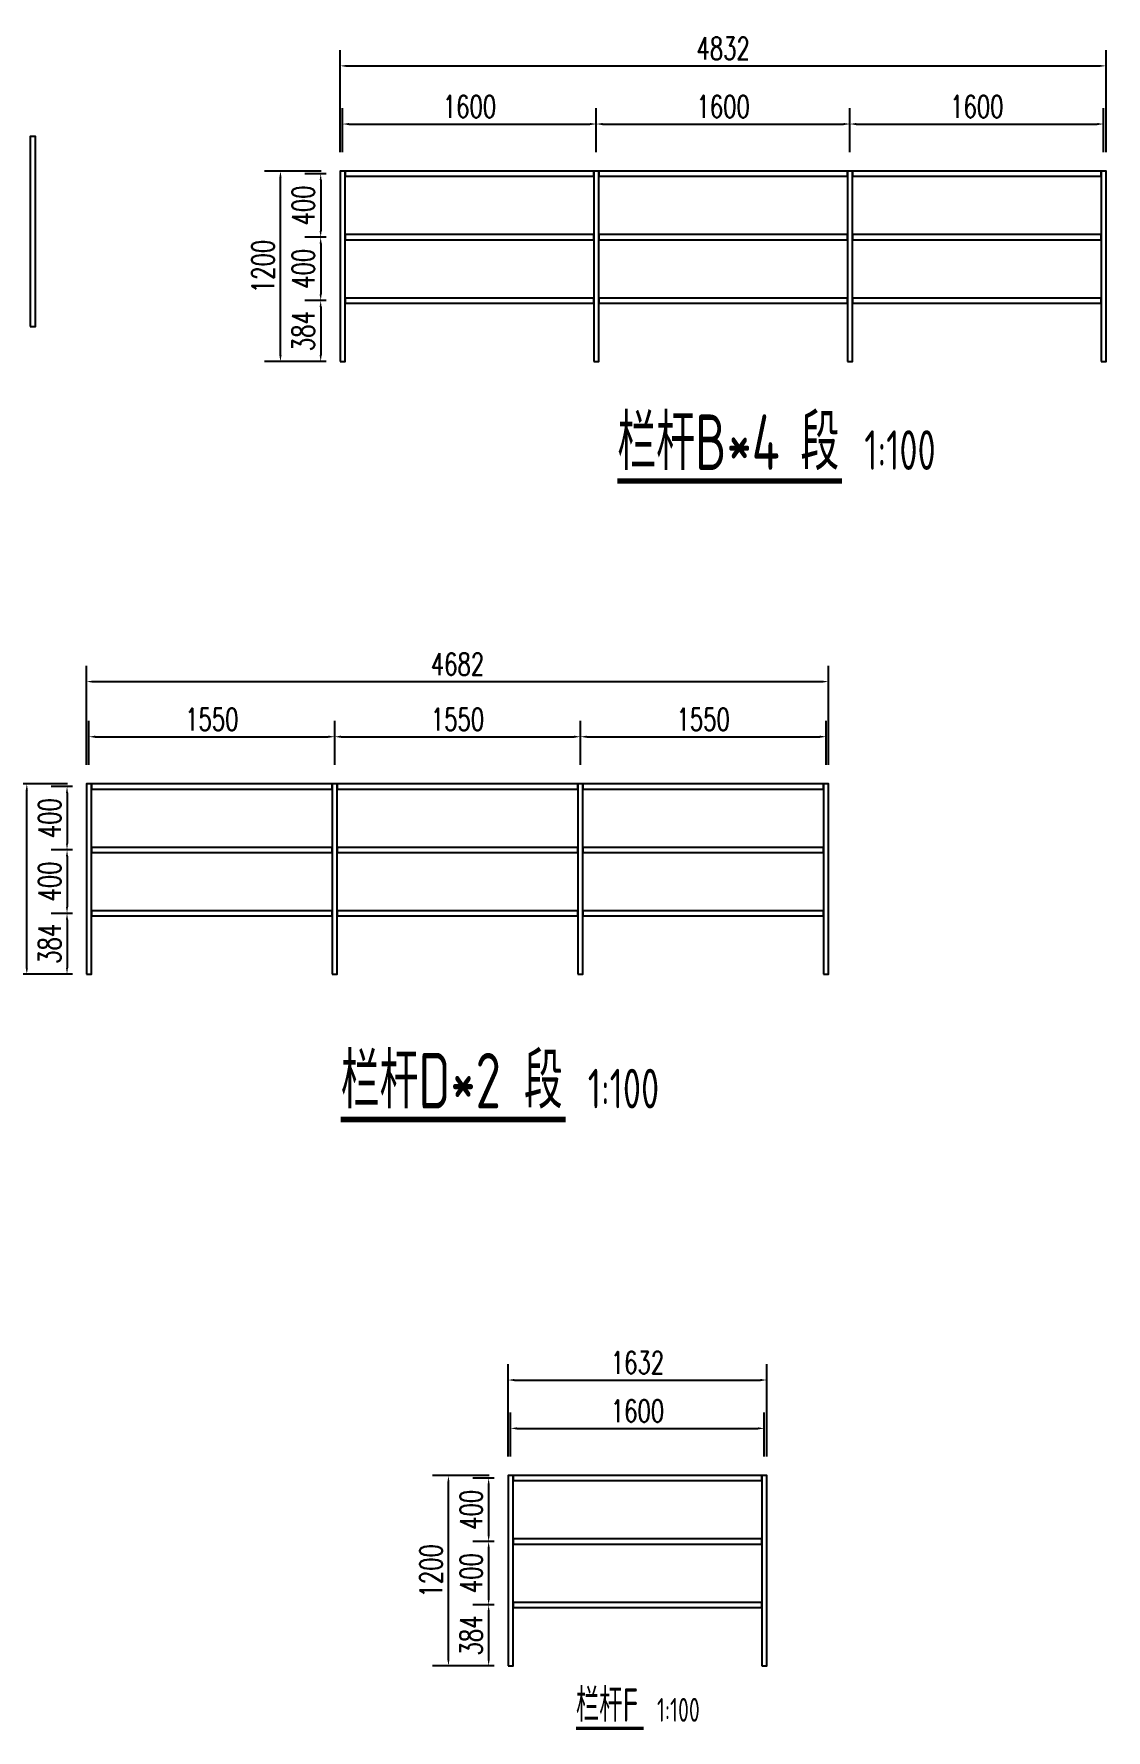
# Model space of a CAD drawing. Header units: millimetres. Extents: x -1443632 to -1307761, y 1430256 to 1527696.
# Drawn here: x -1407845 to -1401082, y 1430723 to 1441422 of the extents above; entities that cross this region are included whole.
import ezdxf

# ---------------------------------------------------------------- set-up
doc = ezdxf.new("R2010")
doc.units = ezdxf.units.MM
doc.header["$LTSCALE"] = 10
doc.layers.get('0').update_dxf_attribs({"linetype": 'CONTINUOUS'})
doc.layers.get('DEFPOINTS').update_dxf_attribs({"linetype": 'CONTINUOUS'})
for name, color, linetype in [('PUB_TEXT', 7, 'CONTINUOUS'), ('W-PLASTIC_RAILINGS塑木栏杆', 6, 'CONTINUOUS'), ('W-STEEL_FRAME钢架', 3, 'CONTINUOUS'), ('景-通用-文字', 7, 'CONTINUOUS')]:
    doc.layers.add(name, color=color, linetype=linetype)
doc.styles.get("Standard").update_dxf_attribs({"font": 'tssdeng.shx', "width": 0.7, "bigfont": 'hztxt.shx'})
doc.styles.add('STANDARD_T3', font='simplex.shx', dxfattribs={"width": 0.7, "bigfont": 'gbcbig.shx'})
doc.dimstyles.new('W&&40', dxfattribs={"dimtxt": 140, "dimasz": 40, "dimexe": 100, "dimexo": 120, "dimgap": 40, "dimtad": 1, "dimdec": 0, "dimzin": 0, "dimdsep": 46, "dimtxsty": 'STANDARD_T3', "dimcen": 0.09, "dimclrd": 1, "dimclre": 1, "dimclrt": 7, "dimazin": 2, "dimtfac": 1, "dimtdec": 0, "dimtix": 1, "dimtmove": 2, "dimatfit": 3, "dimfxl": 0, "dimtolj": 1, "dimtzin": 0, "dimarcsym": 0})

# ---------------------------------------------------------------- blocks, each defined once
blk = doc.blocks.new('*U695')
at = {"layer": 'W-PLASTIC_RAILINGS塑木栏杆'}
blk.add_lwpolyline([(-16, -600), (16, -600), (16, 600), (-16, 600)], close=True, dxfattribs=at)
blk = doc.blocks.new('*U696')
at = {"layer": '景-通用-文字', "color": 0, "linetype": 'ByBlock', "lineweight": -2, "transparency": 16777216}
for p in [(0, 0), (1680, 0), (3360, 0), (5040, 0), (6720, 0)]:
    blk.add_blockref('*U695', p, dxfattribs=at)
blk = doc.blocks.new('*D781')
at = {"layer": 'DEFPOINTS', "color": 0, "transparency": 16777216}
for p in [(-1407890, 1436691), (-1407514, 1436691), (-1407514, 1435491)]:
    blk.add_point(p, dxfattribs=at)
at = {"layer": '景-通用-文字', "color": 1, "lineweight": -2, "transparency": 16777216}
for p, q in [((-1407634, 1436691), (-1407990, 1436691)), ((-1407890, 1435531), (-1407890, 1436651)), ((-1407634, 1435491), (-1407990, 1435491))]:
    blk.add_line(p, q, dxfattribs=at)
at = {"layer": '景-通用-文字', "color": 1, "transparency": 16777216}
for points in [[(-1407897, 1436651), (-1407883, 1436651), (-1407890, 1436691)], [(-1407897, 1435531), (-1407883, 1435531), (-1407890, 1435491)]]:
    blk.add_solid(points, dxfattribs=at)
at = {"layer": '景-通用-文字', "color": 7, "transparency": 16777216, "insert": (-1408000, 1436091), "char_height": 140, "attachment_point": 5, "rotation": 90, "style": 'STANDARD_T3'}
blk.add_mtext('\\A1;1200', dxfattribs=at)
blk = doc.blocks.new('*D782')
at = {"layer": 'DEFPOINTS', "color": 0, "transparency": 16777216}
for p in [(-1407482, 1436675), (-1407636, 1436275), (-1407482, 1436275)]:
    blk.add_point(p, dxfattribs=at)
at = {"layer": '景-通用-文字', "color": 1, "lineweight": -2, "transparency": 16777216}
for p, q in [((-1407602, 1436675), (-1407736, 1436675)), ((-1407636, 1436635), (-1407636, 1436315)), ((-1407602, 1436275), (-1407736, 1436275))]:
    blk.add_line(p, q, dxfattribs=at)
at = {"layer": '景-通用-文字', "color": 1, "transparency": 16777216}
for points in [[(-1407643, 1436635), (-1407630, 1436635), (-1407636, 1436675)], [(-1407643, 1436315), (-1407630, 1436315), (-1407636, 1436275)]]:
    blk.add_solid(points, dxfattribs=at)
at = {"layer": '景-通用-文字', "color": 7, "transparency": 16777216, "insert": (-1407746, 1436475), "char_height": 140, "attachment_point": 5, "rotation": 90, "style": 'STANDARD_T3'}
blk.add_mtext('\\A1;400', dxfattribs=at)
blk = doc.blocks.new('*D783')
at = {"layer": 'DEFPOINTS', "color": 0, "transparency": 16777216}
for p in [(-1407482, 1436275), (-1407636, 1435875), (-1407482, 1435875)]:
    blk.add_point(p, dxfattribs=at)
at = {"layer": '景-通用-文字', "color": 1, "lineweight": -2, "transparency": 16777216}
for p, q in [((-1407602, 1436275), (-1407736, 1436275)), ((-1407636, 1436235), (-1407636, 1435915)), ((-1407602, 1435875), (-1407736, 1435875))]:
    blk.add_line(p, q, dxfattribs=at)
at = {"layer": '景-通用-文字', "color": 1, "transparency": 16777216}
for points in [[(-1407643, 1436235), (-1407630, 1436235), (-1407636, 1436275)], [(-1407643, 1435915), (-1407630, 1435915), (-1407636, 1435875)]]:
    blk.add_solid(points, dxfattribs=at)
at = {"layer": '景-通用-文字', "color": 7, "transparency": 16777216, "insert": (-1407746, 1436075), "char_height": 140, "attachment_point": 5, "rotation": 90, "style": 'STANDARD_T3'}
blk.add_mtext('\\A1;400', dxfattribs=at)
blk = doc.blocks.new('*D784')
at = {"layer": 'DEFPOINTS', "color": 0, "transparency": 16777216}
for p in [(-1407482, 1435875), (-1407636, 1435491), (-1407482, 1435491)]:
    blk.add_point(p, dxfattribs=at)
at = {"layer": '景-通用-文字', "color": 1, "lineweight": -2, "transparency": 16777216}
for p, q in [((-1407602, 1435875), (-1407736, 1435875)), ((-1407636, 1435835), (-1407636, 1435531)), ((-1407602, 1435491), (-1407736, 1435491))]:
    blk.add_line(p, q, dxfattribs=at)
at = {"layer": '景-通用-文字', "color": 1, "transparency": 16777216}
for points in [[(-1407643, 1435835), (-1407630, 1435835), (-1407636, 1435875)], [(-1407643, 1435531), (-1407630, 1435531), (-1407636, 1435491)]]:
    blk.add_solid(points, dxfattribs=at)
at = {"layer": '景-通用-文字', "color": 7, "transparency": 16777216, "insert": (-1407746, 1435683), "char_height": 140, "attachment_point": 5, "rotation": 90, "style": 'STANDARD_T3'}
blk.add_mtext('\\A1;384', dxfattribs=at)
blk = doc.blocks.new('*U693')
at = {"layer": 'W-PLASTIC_RAILINGS塑木栏杆'}
blk.add_lwpolyline([(-16, -600), (16, -600), (16, 600), (-16, 600)], close=True, dxfattribs=at)
blk = doc.blocks.new('*U694')
at = {"layer": '景-通用-文字', "color": 0, "linetype": 'ByBlock', "lineweight": -2, "transparency": 16777216}
for p in [(0, 0), (1550, 0), (3100, 0), (4650, 0)]:
    blk.add_blockref('*U693', p, dxfattribs=at)
blk = doc.blocks.new('*D830')
at = {"layer": 'DEFPOINTS', "color": 0, "transparency": 16777216}
for p in [(-1405948, 1436989), (-1407498, 1436691), (-1405948, 1436691)]:
    blk.add_point(p, dxfattribs=at)
at = {"layer": '景-通用-文字', "color": 1, "lineweight": -2, "transparency": 16777216}
for p, q in [((-1407498, 1436811), (-1407498, 1437089)), ((-1405948, 1436811), (-1405948, 1437089)), ((-1407458, 1436989), (-1405988, 1436989))]:
    blk.add_line(p, q, dxfattribs=at)
at = {"layer": '景-通用-文字', "color": 1, "transparency": 16777216}
for points in [[(-1407458, 1436996), (-1407458, 1436982), (-1407498, 1436989)], [(-1405988, 1436996), (-1405988, 1436982), (-1405948, 1436989)]]:
    blk.add_solid(points, dxfattribs=at)
at = {"layer": '景-通用-文字', "color": 7, "transparency": 16777216, "insert": (-1406723, 1437099), "char_height": 140, "attachment_point": 5, "style": 'STANDARD_T3'}
blk.add_mtext('\\A1;1550', dxfattribs=at)
blk = doc.blocks.new('*D831')
at = {"layer": 'DEFPOINTS', "color": 0, "transparency": 16777216}
for p in [(-1404398, 1436989), (-1405948, 1436691), (-1404398, 1436691)]:
    blk.add_point(p, dxfattribs=at)
at = {"layer": '景-通用-文字', "color": 1, "lineweight": -2, "transparency": 16777216}
for p, q in [((-1405948, 1436811), (-1405948, 1437089)), ((-1404398, 1436811), (-1404398, 1437089)), ((-1405908, 1436989), (-1404438, 1436989))]:
    blk.add_line(p, q, dxfattribs=at)
at = {"layer": '景-通用-文字', "color": 1, "transparency": 16777216}
for points in [[(-1405908, 1436996), (-1405908, 1436982), (-1405948, 1436989)], [(-1404438, 1436996), (-1404438, 1436982), (-1404398, 1436989)]]:
    blk.add_solid(points, dxfattribs=at)
at = {"layer": '景-通用-文字', "color": 7, "transparency": 16777216, "insert": (-1405173, 1437099), "char_height": 140, "attachment_point": 5, "style": 'STANDARD_T3'}
blk.add_mtext('\\A1;1550', dxfattribs=at)
blk = doc.blocks.new('*D832')
at = {"layer": 'DEFPOINTS', "color": 0, "transparency": 16777216}
for p in [(-1402848, 1436989), (-1404398, 1436691), (-1402848, 1436691)]:
    blk.add_point(p, dxfattribs=at)
at = {"layer": '景-通用-文字', "color": 1, "lineweight": -2, "transparency": 16777216}
for p, q in [((-1404398, 1436811), (-1404398, 1437089)), ((-1402848, 1436811), (-1402848, 1437089)), ((-1404358, 1436989), (-1402888, 1436989))]:
    blk.add_line(p, q, dxfattribs=at)
at = {"layer": '景-通用-文字', "color": 1, "transparency": 16777216}
for points in [[(-1404358, 1436996), (-1404358, 1436982), (-1404398, 1436989)], [(-1402888, 1436996), (-1402888, 1436982), (-1402848, 1436989)]]:
    blk.add_solid(points, dxfattribs=at)
at = {"layer": '景-通用-文字', "color": 7, "transparency": 16777216, "insert": (-1403623, 1437099), "char_height": 140, "attachment_point": 5, "style": 'STANDARD_T3'}
blk.add_mtext('\\A1;1550', dxfattribs=at)
blk = doc.blocks.new('*D787')
at = {"layer": 'DEFPOINTS', "color": 0, "transparency": 16777216}
for p in [(-1405230, 1432328), (-1404854, 1432328), (-1404854, 1431128)]:
    blk.add_point(p, dxfattribs=at)
at = {"layer": '景-通用-文字', "color": 1, "lineweight": -2, "transparency": 16777216}
for p, q in [((-1404974, 1432328), (-1405330, 1432328)), ((-1405230, 1431168), (-1405230, 1432288)), ((-1404974, 1431128), (-1405330, 1431128))]:
    blk.add_line(p, q, dxfattribs=at)
at = {"layer": '景-通用-文字', "color": 1, "transparency": 16777216}
for points in [[(-1405237, 1432288), (-1405224, 1432288), (-1405230, 1432328)], [(-1405237, 1431168), (-1405224, 1431168), (-1405230, 1431128)]]:
    blk.add_solid(points, dxfattribs=at)
at = {"layer": '景-通用-文字', "color": 7, "transparency": 16777216, "insert": (-1405340, 1431728), "char_height": 140, "attachment_point": 5, "rotation": 90, "style": 'STANDARD_T3'}
blk.add_mtext('\\A1;1200', dxfattribs=at)
blk = doc.blocks.new('*D788')
at = {"layer": 'DEFPOINTS', "color": 0, "transparency": 16777216}
for p in [(-1404822, 1432312), (-1404977, 1431912), (-1404822, 1431912)]:
    blk.add_point(p, dxfattribs=at)
at = {"layer": '景-通用-文字', "color": 1, "lineweight": -2, "transparency": 16777216}
for p, q in [((-1404942, 1432312), (-1405077, 1432312)), ((-1404977, 1432272), (-1404977, 1431952)), ((-1404942, 1431912), (-1405077, 1431912))]:
    blk.add_line(p, q, dxfattribs=at)
at = {"layer": '景-通用-文字', "color": 1, "transparency": 16777216}
for points in [[(-1404983, 1432272), (-1404970, 1432272), (-1404977, 1432312)], [(-1404983, 1431952), (-1404970, 1431952), (-1404977, 1431912)]]:
    blk.add_solid(points, dxfattribs=at)
at = {"layer": '景-通用-文字', "color": 7, "transparency": 16777216, "insert": (-1405087, 1432112), "char_height": 140, "attachment_point": 5, "rotation": 90, "style": 'STANDARD_T3'}
blk.add_mtext('\\A1;400', dxfattribs=at)
blk = doc.blocks.new('*D789')
at = {"layer": 'DEFPOINTS', "color": 0, "transparency": 16777216}
for p in [(-1404822, 1431912), (-1404977, 1431512), (-1404822, 1431512)]:
    blk.add_point(p, dxfattribs=at)
at = {"layer": '景-通用-文字', "color": 1, "lineweight": -2, "transparency": 16777216}
for p, q in [((-1404942, 1431912), (-1405077, 1431912)), ((-1404977, 1431872), (-1404977, 1431552)), ((-1404942, 1431512), (-1405077, 1431512))]:
    blk.add_line(p, q, dxfattribs=at)
at = {"layer": '景-通用-文字', "color": 1, "transparency": 16777216}
for points in [[(-1404983, 1431872), (-1404970, 1431872), (-1404977, 1431912)], [(-1404983, 1431552), (-1404970, 1431552), (-1404977, 1431512)]]:
    blk.add_solid(points, dxfattribs=at)
at = {"layer": '景-通用-文字', "color": 7, "transparency": 16777216, "insert": (-1405087, 1431712), "char_height": 140, "attachment_point": 5, "rotation": 90, "style": 'STANDARD_T3'}
blk.add_mtext('\\A1;400', dxfattribs=at)
blk = doc.blocks.new('*D790')
at = {"layer": 'DEFPOINTS', "color": 0, "transparency": 16777216}
for p in [(-1404822, 1431512), (-1404977, 1431128), (-1404822, 1431128)]:
    blk.add_point(p, dxfattribs=at)
at = {"layer": '景-通用-文字', "color": 1, "lineweight": -2, "transparency": 16777216}
for p, q in [((-1404942, 1431512), (-1405077, 1431512)), ((-1404977, 1431472), (-1404977, 1431168)), ((-1404942, 1431128), (-1405077, 1431128))]:
    blk.add_line(p, q, dxfattribs=at)
at = {"layer": '景-通用-文字', "color": 1, "transparency": 16777216}
for points in [[(-1404983, 1431472), (-1404970, 1431472), (-1404977, 1431512)], [(-1404983, 1431168), (-1404970, 1431168), (-1404977, 1431128)]]:
    blk.add_solid(points, dxfattribs=at)
at = {"layer": '景-通用-文字', "color": 7, "transparency": 16777216, "insert": (-1405087, 1431320), "char_height": 140, "attachment_point": 5, "rotation": 90, "style": 'STANDARD_T3'}
blk.add_mtext('\\A1;384', dxfattribs=at)
blk = doc.blocks.new('*U689')
at = {"layer": 'W-PLASTIC_RAILINGS塑木栏杆'}
blk.add_lwpolyline([(-16, -600), (16, -600), (16, 600), (-16, 600)], close=True, dxfattribs=at)
blk = doc.blocks.new('*U690')
at = {"layer": '景-通用-文字', "color": 0, "linetype": 'ByBlock', "lineweight": -2, "transparency": 16777216}
for p in [(0, 0), (1600, 0)]:
    blk.add_blockref('*U689', p, dxfattribs=at)
blk = doc.blocks.new('*D812')
at = {"layer": 'DEFPOINTS', "color": 0, "transparency": 16777216}
for p in [(-1403238, 1432626), (-1404838, 1432328), (-1403238, 1432328)]:
    blk.add_point(p, dxfattribs=at)
at = {"layer": '景-通用-文字', "color": 1, "lineweight": -2, "transparency": 16777216}
for p, q in [((-1404838, 1432448), (-1404838, 1432726)), ((-1403238, 1432448), (-1403238, 1432726)), ((-1404798, 1432626), (-1403278, 1432626))]:
    blk.add_line(p, q, dxfattribs=at)
at = {"layer": '景-通用-文字', "color": 1, "transparency": 16777216}
for points in [[(-1404798, 1432633), (-1404798, 1432619), (-1404838, 1432626)], [(-1403278, 1432633), (-1403278, 1432619), (-1403238, 1432626)]]:
    blk.add_solid(points, dxfattribs=at)
at = {"layer": '景-通用-文字', "color": 7, "transparency": 16777216, "insert": (-1404038, 1432736), "char_height": 140, "attachment_point": 5, "style": 'STANDARD_T3'}
blk.add_mtext('\\A1;1600', dxfattribs=at)
blk = doc.blocks.new('*U708')
at = {"layer": 'W-PLASTIC_RAILINGS塑木栏杆', "color": 6}
blk.add_lwpolyline([(-759, -16), (759, -16), (759, 16), (-759, 16)], close=True, dxfattribs=at)
blk = doc.blocks.new('*U709')
at = {"color": 0, "linetype": 'ByBlock', "lineweight": -2, "transparency": 16777216}
for p in [(0, 0), (0, -400), (0, -800)]:
    blk.add_blockref('*U708', p, dxfattribs=at)
blk = doc.blocks.new('*U710')
at = {"layer": 'W-PLASTIC_RAILINGS塑木栏杆', "color": 6}
blk.add_lwpolyline([(-759, -16), (759, -16), (759, 16), (-759, 16)], close=True, dxfattribs=at)
blk = doc.blocks.new('*U711')
at = {"color": 0, "linetype": 'ByBlock', "lineweight": -2, "transparency": 16777216}
for p in [(0, 0), (0, -400), (0, -800)]:
    blk.add_blockref('*U710', p, dxfattribs=at)
blk = doc.blocks.new('*U712')
at = {"layer": 'W-PLASTIC_RAILINGS塑木栏杆', "color": 6}
blk.add_lwpolyline([(-759, -16), (759, -16), (759, 16), (-759, 16)], close=True, dxfattribs=at)
blk = doc.blocks.new('*U713')
at = {"color": 0, "linetype": 'ByBlock', "lineweight": -2, "transparency": 16777216}
for p in [(0, 0), (0, -400), (0, -800)]:
    blk.add_blockref('*U712', p, dxfattribs=at)
blk = doc.blocks.new('*U714')
at = {"layer": 'W-PLASTIC_RAILINGS塑木栏杆', "color": 6}
blk.add_lwpolyline([(-784, -16), (784, -16), (784, 16), (-784, 16)], close=True, dxfattribs=at)
blk = doc.blocks.new('*U715')
at = {"color": 0, "linetype": 'ByBlock', "lineweight": -2, "transparency": 16777216}
for p in [(0, 0), (0, -400), (0, -800)]:
    blk.add_blockref('*U714', p, dxfattribs=at)
blk = doc.blocks.new('*D772')
at = {"layer": 'DEFPOINTS', "color": 0, "transparency": 16777216}
for p in [(-1406290, 1440556), (-1405914, 1440556), (-1405914, 1439356)]:
    blk.add_point(p, dxfattribs=at)
at = {"layer": '景-通用-文字', "color": 1, "lineweight": -2, "transparency": 16777216}
for p, q in [((-1406034, 1440556), (-1406390, 1440556)), ((-1406290, 1439396), (-1406290, 1440516)), ((-1406034, 1439356), (-1406390, 1439356))]:
    blk.add_line(p, q, dxfattribs=at)
at = {"layer": '景-通用-文字', "color": 1, "transparency": 16777216}
for points in [[(-1406297, 1440516), (-1406283, 1440516), (-1406290, 1440556)], [(-1406297, 1439396), (-1406283, 1439396), (-1406290, 1439356)]]:
    blk.add_solid(points, dxfattribs=at)
at = {"layer": '景-通用-文字', "color": 7, "transparency": 16777216, "insert": (-1406400, 1439956), "char_height": 140, "attachment_point": 5, "rotation": 90, "style": 'STANDARD_T3'}
blk.add_mtext('\\A1;1200', dxfattribs=at)
blk = doc.blocks.new('*D773')
at = {"layer": 'DEFPOINTS', "color": 0, "transparency": 16777216}
for p in [(-1405882, 1440540), (-1406036, 1440140), (-1405882, 1440140)]:
    blk.add_point(p, dxfattribs=at)
at = {"layer": '景-通用-文字', "color": 1, "lineweight": -2, "transparency": 16777216}
for p, q in [((-1406002, 1440540), (-1406136, 1440540)), ((-1406036, 1440500), (-1406036, 1440180)), ((-1406002, 1440140), (-1406136, 1440140))]:
    blk.add_line(p, q, dxfattribs=at)
at = {"layer": '景-通用-文字', "color": 1, "transparency": 16777216}
for points in [[(-1406043, 1440500), (-1406030, 1440500), (-1406036, 1440540)], [(-1406043, 1440180), (-1406030, 1440180), (-1406036, 1440140)]]:
    blk.add_solid(points, dxfattribs=at)
at = {"layer": '景-通用-文字', "color": 7, "transparency": 16777216, "insert": (-1406146, 1440340), "char_height": 140, "attachment_point": 5, "rotation": 90, "style": 'STANDARD_T3'}
blk.add_mtext('\\A1;400', dxfattribs=at)
blk = doc.blocks.new('*D774')
at = {"layer": 'DEFPOINTS', "color": 0, "transparency": 16777216}
for p in [(-1405882, 1440140), (-1406036, 1439740), (-1405882, 1439740)]:
    blk.add_point(p, dxfattribs=at)
at = {"layer": '景-通用-文字', "color": 1, "lineweight": -2, "transparency": 16777216}
for p, q in [((-1406002, 1440140), (-1406136, 1440140)), ((-1406036, 1440100), (-1406036, 1439780)), ((-1406002, 1439740), (-1406136, 1439740))]:
    blk.add_line(p, q, dxfattribs=at)
at = {"layer": '景-通用-文字', "color": 1, "transparency": 16777216}
for points in [[(-1406043, 1440100), (-1406030, 1440100), (-1406036, 1440140)], [(-1406043, 1439780), (-1406030, 1439780), (-1406036, 1439740)]]:
    blk.add_solid(points, dxfattribs=at)
at = {"layer": '景-通用-文字', "color": 7, "transparency": 16777216, "insert": (-1406146, 1439940), "char_height": 140, "attachment_point": 5, "rotation": 90, "style": 'STANDARD_T3'}
blk.add_mtext('\\A1;400', dxfattribs=at)
blk = doc.blocks.new('*D775')
at = {"layer": 'DEFPOINTS', "color": 0, "transparency": 16777216}
for p in [(-1405882, 1439740), (-1406036, 1439356), (-1405882, 1439356)]:
    blk.add_point(p, dxfattribs=at)
at = {"layer": '景-通用-文字', "color": 1, "lineweight": -2, "transparency": 16777216}
for p, q in [((-1406002, 1439740), (-1406136, 1439740)), ((-1406036, 1439700), (-1406036, 1439396)), ((-1406002, 1439356), (-1406136, 1439356))]:
    blk.add_line(p, q, dxfattribs=at)
at = {"layer": '景-通用-文字', "color": 1, "transparency": 16777216}
for points in [[(-1406043, 1439700), (-1406030, 1439700), (-1406036, 1439740)], [(-1406043, 1439396), (-1406030, 1439396), (-1406036, 1439356)]]:
    blk.add_solid(points, dxfattribs=at)
at = {"layer": '景-通用-文字', "color": 7, "transparency": 16777216, "insert": (-1406146, 1439548), "char_height": 140, "attachment_point": 5, "rotation": 90, "style": 'STANDARD_T3'}
blk.add_mtext('\\A1;384', dxfattribs=at)
blk = doc.blocks.new('*U718')
at = {"layer": 'W-PLASTIC_RAILINGS塑木栏杆'}
blk.add_lwpolyline([(-16, -600), (16, -600), (16, 600), (-16, 600)], close=True, dxfattribs=at)
blk = doc.blocks.new('*U719')
at = {"layer": '景-通用-文字', "color": 0, "linetype": 'ByBlock', "lineweight": -2, "transparency": 16777216}
for p in [(0, 0), (1600, 0), (3200, 0), (4800, 0)]:
    blk.add_blockref('*U718', p, dxfattribs=at)
blk = doc.blocks.new('*D813')
at = {"layer": 'DEFPOINTS', "color": 0, "transparency": 16777216}
for p in [(-1404298, 1440854), (-1405898, 1440556), (-1404298, 1440556)]:
    blk.add_point(p, dxfattribs=at)
at = {"layer": '景-通用-文字', "color": 1, "lineweight": -2, "transparency": 16777216}
for p, q in [((-1405898, 1440676), (-1405898, 1440954)), ((-1404298, 1440676), (-1404298, 1440954)), ((-1405858, 1440854), (-1404338, 1440854))]:
    blk.add_line(p, q, dxfattribs=at)
at = {"layer": '景-通用-文字', "color": 1, "transparency": 16777216}
for points in [[(-1405858, 1440861), (-1405858, 1440847), (-1405898, 1440854)], [(-1404338, 1440861), (-1404338, 1440847), (-1404298, 1440854)]]:
    blk.add_solid(points, dxfattribs=at)
at = {"layer": '景-通用-文字', "color": 7, "transparency": 16777216, "insert": (-1405098, 1440964), "char_height": 140, "attachment_point": 5, "style": 'STANDARD_T3'}
blk.add_mtext('\\A1;1600', dxfattribs=at)
blk = doc.blocks.new('*U716')
at = {"layer": 'W-PLASTIC_RAILINGS塑木栏杆', "color": 6}
blk.add_lwpolyline([(-784, -16), (784, -16), (784, 16), (-784, 16)], close=True, dxfattribs=at)
blk = doc.blocks.new('*U717')
at = {"color": 0, "linetype": 'ByBlock', "lineweight": -2, "transparency": 16777216}
for p in [(0, 0), (0, -400), (0, -800)]:
    blk.add_blockref('*U716', p, dxfattribs=at)
blk = doc.blocks.new('*U737')
at = {"layer": 'W-PLASTIC_RAILINGS塑木栏杆', "color": 6}
blk.add_lwpolyline([(-784, -16), (784, -16), (784, 16), (-784, 16)], close=True, dxfattribs=at)
blk = doc.blocks.new('*U738')
at = {"color": 0, "linetype": 'ByBlock', "lineweight": -2, "transparency": 16777216}
for p in [(0, 0), (0, -400), (0, -800)]:
    blk.add_blockref('*U737', p, dxfattribs=at)
blk = doc.blocks.new('*U739')
at = {"layer": 'W-PLASTIC_RAILINGS塑木栏杆', "color": 6}
blk.add_lwpolyline([(-784, -16), (784, -16), (784, 16), (-784, 16)], close=True, dxfattribs=at)
blk = doc.blocks.new('*U740')
at = {"color": 0, "linetype": 'ByBlock', "lineweight": -2, "transparency": 16777216}
for p in [(0, 0), (0, -400), (0, -800)]:
    blk.add_blockref('*U739', p, dxfattribs=at)
blk = doc.blocks.new('*D814')
at = {"layer": 'DEFPOINTS', "color": 0, "transparency": 16777216}
for p in [(-1402698, 1440854), (-1404298, 1440556), (-1402698, 1440556)]:
    blk.add_point(p, dxfattribs=at)
at = {"layer": '景-通用-文字', "color": 1, "lineweight": -2, "transparency": 16777216}
for p, q in [((-1404298, 1440676), (-1404298, 1440954)), ((-1402698, 1440676), (-1402698, 1440954)), ((-1404258, 1440854), (-1402738, 1440854))]:
    blk.add_line(p, q, dxfattribs=at)
at = {"layer": '景-通用-文字', "color": 1, "transparency": 16777216}
for points in [[(-1404258, 1440861), (-1404258, 1440847), (-1404298, 1440854)], [(-1402738, 1440861), (-1402738, 1440847), (-1402698, 1440854)]]:
    blk.add_solid(points, dxfattribs=at)
at = {"layer": '景-通用-文字', "color": 7, "transparency": 16777216, "insert": (-1403498, 1440964), "char_height": 140, "attachment_point": 5, "style": 'STANDARD_T3'}
blk.add_mtext('\\A1;1600', dxfattribs=at)
blk = doc.blocks.new('*D815')
at = {"layer": 'DEFPOINTS', "color": 0, "transparency": 16777216}
for p in [(-1401098, 1440854), (-1402698, 1440556), (-1401098, 1440556)]:
    blk.add_point(p, dxfattribs=at)
at = {"layer": '景-通用-文字', "color": 1, "lineweight": -2, "transparency": 16777216}
for p, q in [((-1402698, 1440676), (-1402698, 1440954)), ((-1401098, 1440676), (-1401098, 1440954)), ((-1402658, 1440854), (-1401138, 1440854))]:
    blk.add_line(p, q, dxfattribs=at)
at = {"layer": '景-通用-文字', "color": 1, "transparency": 16777216}
for points in [[(-1402658, 1440861), (-1402658, 1440847), (-1402698, 1440854)], [(-1401138, 1440861), (-1401138, 1440847), (-1401098, 1440854)]]:
    blk.add_solid(points, dxfattribs=at)
at = {"layer": '景-通用-文字', "color": 7, "transparency": 16777216, "insert": (-1401898, 1440964), "char_height": 140, "attachment_point": 5, "style": 'STANDARD_T3'}
blk.add_mtext('\\A1;1600', dxfattribs=at)
blk = doc.blocks.new('*D860')
at = {"layer": 'DEFPOINTS', "color": 0, "transparency": 16777216}
for p in [(-1401082, 1441221), (-1405914, 1440556), (-1401082, 1440556)]:
    blk.add_point(p, dxfattribs=at)
at = {"layer": '景-通用-文字', "color": 1, "lineweight": -2, "transparency": 16777216}
for p, q in [((-1405914, 1440676), (-1405914, 1441321)), ((-1401082, 1440676), (-1401082, 1441321)), ((-1405874, 1441221), (-1401122, 1441221))]:
    blk.add_line(p, q, dxfattribs=at)
at = {"layer": '景-通用-文字', "color": 1, "transparency": 16777216}
for points in [[(-1405874, 1441227), (-1405874, 1441214), (-1405914, 1441221)], [(-1401122, 1441227), (-1401122, 1441214), (-1401082, 1441221)]]:
    blk.add_solid(points, dxfattribs=at)
at = {"layer": '景-通用-文字', "color": 7, "transparency": 16777216, "insert": (-1403498, 1441331), "char_height": 140, "attachment_point": 5, "style": 'STANDARD_T3'}
blk.add_mtext('\\A1;4832', dxfattribs=at)
blk = doc.blocks.new('*D862')
at = {"layer": 'DEFPOINTS', "color": 0, "transparency": 16777216}
for p in [(-1402832, 1437337), (-1407514, 1436691), (-1402832, 1436691)]:
    blk.add_point(p, dxfattribs=at)
at = {"layer": '景-通用-文字', "color": 1, "lineweight": -2, "transparency": 16777216}
for p, q in [((-1407514, 1436811), (-1407514, 1437437)), ((-1402832, 1436811), (-1402832, 1437437)), ((-1407474, 1437337), (-1402872, 1437337))]:
    blk.add_line(p, q, dxfattribs=at)
at = {"layer": '景-通用-文字', "color": 1, "transparency": 16777216}
for points in [[(-1407474, 1437343), (-1407474, 1437330), (-1407514, 1437337)], [(-1402872, 1437343), (-1402872, 1437330), (-1402832, 1437337)]]:
    blk.add_solid(points, dxfattribs=at)
at = {"layer": '景-通用-文字', "color": 7, "transparency": 16777216, "insert": (-1405173, 1437447), "char_height": 140, "attachment_point": 5, "style": 'STANDARD_T3'}
blk.add_mtext('\\A1;4682', dxfattribs=at)
blk = doc.blocks.new('*D864')
at = {"layer": 'DEFPOINTS', "color": 0, "transparency": 16777216}
for p in [(-1403222, 1432931), (-1404854, 1432328), (-1403222, 1432328)]:
    blk.add_point(p, dxfattribs=at)
at = {"layer": '景-通用-文字', "color": 1, "lineweight": -2, "transparency": 16777216}
for p, q in [((-1404854, 1432448), (-1404854, 1433031)), ((-1403222, 1432448), (-1403222, 1433031)), ((-1404814, 1432931), (-1403262, 1432931))]:
    blk.add_line(p, q, dxfattribs=at)
at = {"layer": '景-通用-文字', "color": 1, "transparency": 16777216}
for points in [[(-1404814, 1432938), (-1404814, 1432924), (-1404854, 1432931)], [(-1403262, 1432938), (-1403262, 1432924), (-1403222, 1432931)]]:
    blk.add_solid(points, dxfattribs=at)
at = {"layer": '景-通用-文字', "color": 7, "transparency": 16777216, "insert": (-1404038, 1433041), "char_height": 140, "attachment_point": 5, "style": 'STANDARD_T3'}
blk.add_mtext('\\A1;1632', dxfattribs=at)

msp = doc.modelspace()

# ---------------------------------------------------------------- linework, layer by layer
at = {"layer": 'W-STEEL_FRAME钢架'}
for points, const_width in [([(-1404164.8, 1438602.1), (-1402746.9, 1438602.1)], 35), ([(-1405909.2, 1434574.5), (-1404491.3, 1434574.5)], 35), ([(-1404426, 1430733.4), (-1403999, 1430733.4)], 21)]:
    msp.add_lwpolyline(points, dxfattribs=dict(at, const_width=const_width))

# ---------------------------------------------------------------- block references
for name, p in [('*U717', (-1405098, 1440540.2)), ('*U738', (-1403498, 1440540.2)), ('*U740', (-1401898, 1440540.2)), ('*U709', (-1406722.9, 1436675.3)), ('*U711', (-1405172.9, 1436675.3)), ('*U713', (-1403622.9, 1436675.3)), ('*U715', (-1404038.2, 1432312.3))]:
    msp.add_blockref(name, p)
at = {"layer": '景-通用-文字', "color": 3}
for name, p in [('*U696', (-1414572, 1440176.4)), ('*U719', (-1405898, 1439956.2)), ('*U694', (-1407497.9, 1436091.3)), ('*U690', (-1404838.2, 1431728.4))]:
    msp.add_blockref(name, p, dxfattribs=at)

# ---------------------------------------------------------------- texts
at = {"layer": 'PUB_TEXT', "color": 7, "width": 0.7}
for s, height, p in [('栏杆', 350, (-1404164.8, 1438672.1)), ('B*4', 350, (-1403674.8, 1438672.1)), ('段', 350, (-1403009.8, 1438672.1)), ('1:100', 250, (-1402606.9, 1438672.1)), ('栏杆', 350, (-1405909.2, 1434644.5)), ('段', 350, (-1404754.2, 1434644.5)), ('D*2', 350, (-1405419.2, 1434644.5)), ('1:100', 250, (-1404351.3, 1434644.5)), ('栏杆', 210, (-1404426, 1430775.4)), ('F', 210, (-1404132, 1430775.4)), ('1:100', 150, (-1403915, 1430775.4))]:
    msp.add_text(s, height=height, dxfattribs=at).set_placement(p)

# ---------------------------------------------------------------- dimensions: what is measured, and where the dimension line sits
at = {"layer": '景-通用-文字', "color": 3}
for base, p1, p2, picture, middle in [((-1401082, 1441220.6), (-1405914, 1440556.3), (-1401082, 1440556.2), '*D860', (-1403498, 1441330.6)), ((-1404298, 1440853.9), (-1405898, 1440556.2), (-1404298, 1440556.2), '*D813', (-1405098, 1440963.9)), ((-1402698, 1440853.9), (-1404298, 1440556.2), (-1402698, 1440556.2), '*D814', (-1403498, 1440963.9)), ((-1401098, 1440853.9), (-1402698, 1440556.2), (-1401098, 1440556.2), '*D815', (-1401898, 1440963.9)), ((-1402831.9, 1437336.7), (-1407513.9, 1436691.4), (-1402831.9, 1436691.4), '*D862', (-1405172.9, 1437446.7)), ((-1405947.9, 1436989.1), (-1407497.9, 1436691.3), (-1405947.9, 1436691.3), '*D830', (-1406722.9, 1437099.1)), ((-1404397.9, 1436989.1), (-1405947.9, 1436691.3), (-1404397.9, 1436691.3), '*D831', (-1405172.9, 1437099.1)), ((-1402847.9, 1436989.1), (-1404397.9, 1436691.3), (-1402847.9, 1436691.3), '*D832', (-1403622.9, 1437099.1)), ((-1403222.2, 1432930.9), (-1404854.2, 1432328.4), (-1403222.2, 1432328.3), '*D864', (-1404038.2, 1433040.9)), ((-1403238.2, 1432626.1), (-1404838.2, 1432328.4), (-1403238.2, 1432328.4), '*D812', (-1404038.2, 1432736.1))]:
    dim = msp.add_linear_dim(base=base, p1=p1, p2=p2, dimstyle='W&&40', dxfattribs=at)
    dim.commit()
    dim.dimension.update_dxf_attribs({"geometry": picture, "text_midpoint": middle})
for base, p1, p2, picture, middle in [((-1406290, 1440556.3), (-1405914, 1439356.3), (-1405914, 1440556.3), '*D772', (-1406400, 1439956.3)), ((-1406036.4, 1440140.3), (-1405882, 1440540.3), (-1405882, 1440140.3), '*D773', (-1406146.4, 1440340.3)), ((-1406036.4, 1439740.3), (-1405882, 1440140.3), (-1405882, 1439740.3), '*D774', (-1406146.4, 1439940.3)), ((-1406036.4, 1439356.2), (-1405882, 1439740.3), (-1405882, 1439356.2), '*D775', (-1406146.4, 1439548.2)), ((-1407889.9, 1436691.4), (-1407513.9, 1435491.4), (-1407513.9, 1436691.4), '*D781', (-1407999.9, 1436091.4)), ((-1407636.3, 1436275.4), (-1407481.9, 1436675.4), (-1407481.9, 1436275.4), '*D782', (-1407746.3, 1436475.4)), ((-1407636.3, 1435875.4), (-1407481.9, 1436275.4), (-1407481.9, 1435875.4), '*D783', (-1407746.3, 1436075.4)), ((-1407636.3, 1435491.3), (-1407481.9, 1435875.4), (-1407481.9, 1435491.3), '*D784', (-1407746.3, 1435683.3)), ((-1405230.2, 1432328.4), (-1404854.2, 1431128.4), (-1404854.2, 1432328.4), '*D787', (-1405340.2, 1431728.4)), ((-1404976.6, 1431912.4), (-1404822.2, 1432312.4), (-1404822.2, 1431912.4), '*D788', (-1405086.6, 1432112.4)), ((-1404976.6, 1431512.4), (-1404822.2, 1431912.4), (-1404822.2, 1431512.4), '*D789', (-1405086.6, 1431712.4)), ((-1404976.6, 1431128.3), (-1404822.2, 1431512.4), (-1404822.2, 1431128.3), '*D790', (-1405086.6, 1431320.4))]:
    dim = msp.add_linear_dim(base=base, p1=p1, p2=p2, angle=90, dimstyle='W&&40', dxfattribs=at)
    dim.commit()
    dim.dimension.update_dxf_attribs({"geometry": picture, "text_midpoint": middle})

doc.saveas('drawing.dxf')
